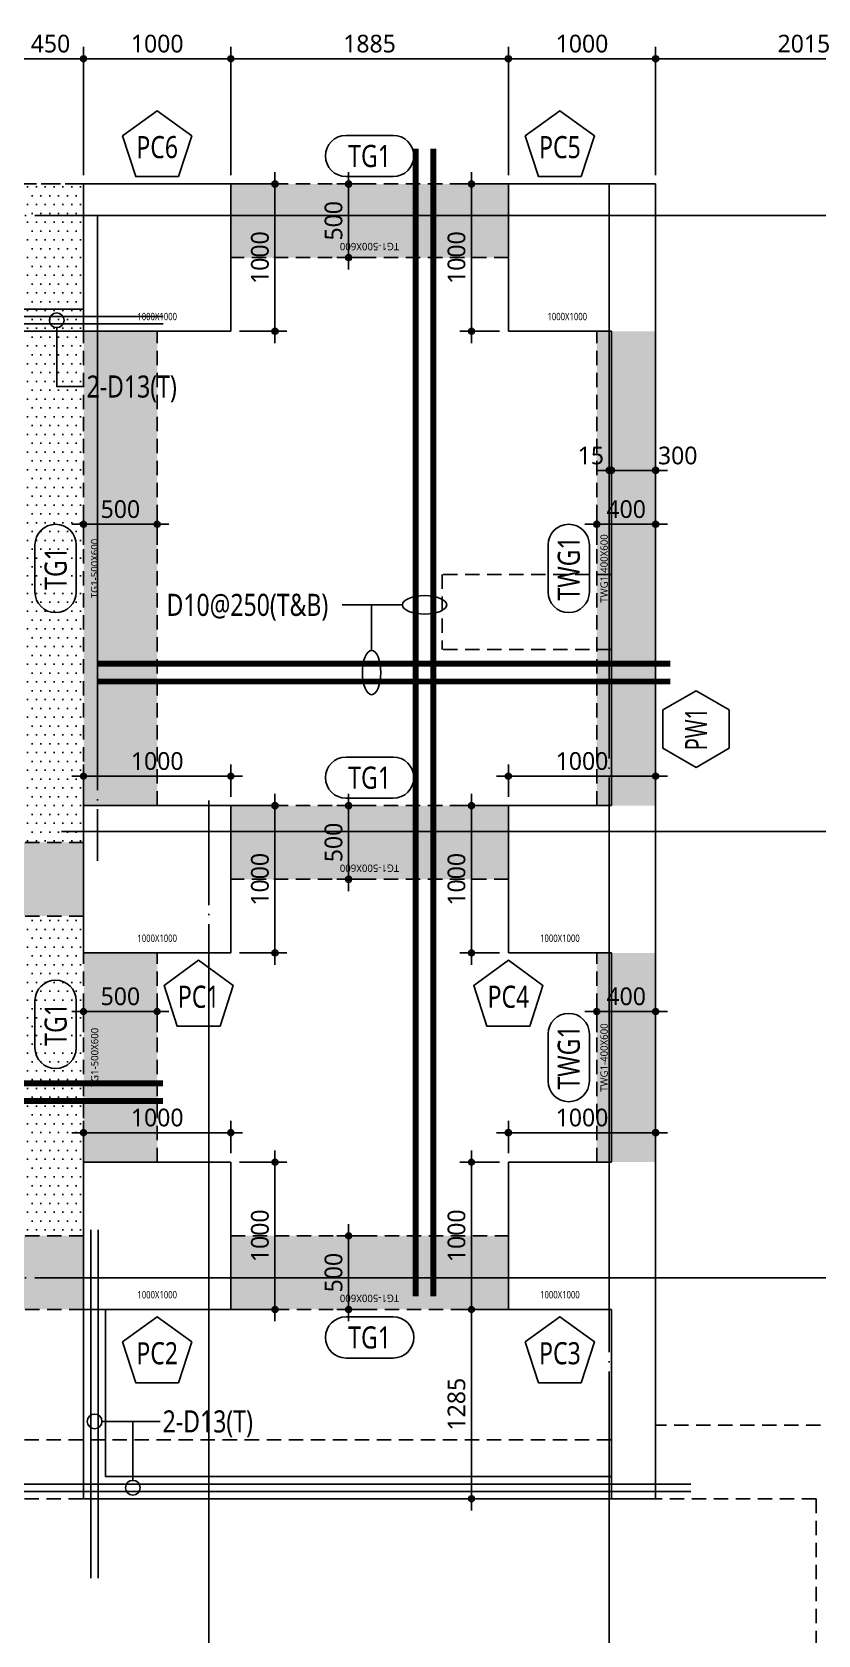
# Model space of a CAD drawing. Header units: millimetres. Extents: x 350420 to 672135, y -312840 to -44390.
# Drawn here: x 534370 to 539707, y -68560 to -57679 of the extents above; entities that cross this region are included whole.
import ezdxf
from ezdxf.enums import TextEntityAlignment as Align
from ezdxf.xclip import XClip

# ---------------------------------------------------------------- set-up
doc = ezdxf.new("R2010")
doc.units = ezdxf.units.MM
doc.header["$LTSCALE"] = 65
doc.header["$XCLIPFRAME"] = 0
for name, pattern in [('CEN', [62, 60, -1, 0, -1]), ('HID', [2.5, 2, -0.5]), ('HID2', [7.5, 6, -1.5]), ('XS-지하주차장$0$CEN', [62, 60, -1, 0, -1]), ('XS-지하주차장$0$HID', [2.3, 1.5, -0.8])]:
    doc.linetypes.add(name, pattern=pattern)
doc.layers.get('Defpoints').update_dxf_attribs({"color": 145})
for name, color, linetype in [('252', 252, 'Continuous'), ('BAR-B', 2, 'HID2'), ('BAR-T', 2, 'Continuous'), ('CEN', 1, 'CEN'), ('DIM', 7, 'Continuous'), ('DOT', 7, 'Continuous'), ('HID', 8, 'HID'), ('LEADER', 7, 'Continuous'), ('M', 7, 'Continuous'), ('NAME-B', 6, 'Continuous'), ('NAME-C', 1, 'Continuous'), ('NAME-W', 4, 'Continuous'), ('T', 6, 'Continuous'), ('T1', 1, 'Continuous'), ('W2-B', 8, 'Continuous'), ('XS-지하주차장$0$AWG', 5, 'XS-지하주차장$0$HID'), ('XS-지하주차장$0$CEN', 1, 'XS-지하주차장$0$CEN'), ('XS-지하주차장$0$G', 4, 'XS-지하주차장$0$HID'), ('XS-지하주차장$0$TG', 30, 'XS-지하주차장$0$HID'), ('XS-지하주차장$0$W1', 2, 'Continuous'), ('XS-지하주차장$0$W1-H', 11, 'XS-지하주차장$0$HID'), ('보강근', 2, 'Continuous')]:
    doc.layers.add(name, color=color, linetype=linetype)
doc.layers.add('XS-지하주차장$0$DEFPOINT', color=144, linetype='Continuous', plot=False)
doc.layers.add('XS-지하주차장$0$PD', color=145, linetype='XS-지하주차장$0$HID', plot=False)
doc.styles.add('XS-지하주차장$0$맑은고딕', font='malgun.ttf')
doc.styles.add('맑은고딕', font='malgun.ttf')
doc.dimstyles.new('DIM_40', dxfattribs={"dimscale": 40, "dimtxt": 3, "dimasz": 1, "dimexe": 2, "dimexo": 1.5, "dimgap": 1, "dimtad": 1, "dimdec": 0, "dimzin": 0, "dimdsep": 46, "dimtxsty": '맑은고딕', "dimblk1": 'DIMDOT', "dimblk2": 'DIMDOT', "dimsah": 1, "dimcen": 0.09, "dimdle": 2, "dimclrd": 7, "dimclre": 7, "dimclrt": 6, "dimadec": 0, "dimazin": 0, "dimtfac": 1, "dimtdec": 0, "dimtix": 1, "dimtmove": 2, "dimatfit": 3, "dimldrblk": 'DIMDOT', "dimfxl": 0, "dimtolj": 1, "dimtzin": 0, "dimarcsym": 0})
pattern_1 = [(0, (255970, -115670), (30, 60), [0, -60])]

# ---------------------------------------------------------------- blocks, each defined once
blk = doc.blocks.new('XS-지하주차장$0$B1-6')
at = {"layer": 'XS-지하주차장$0$CEN'}
for p, q in [((24520, 8925), (24520, 0)), ((24520, 8710), (18480, 8710)), ((21045, 8710), (21045, 4330)), ((21800, 0), (21800, 4740)), ((24520, 4530), (20800, 4530)), ((24520, 1500), (18480, 1500))]:
    blk.add_line(p, q, dxfattribs=at)
at = {"layer": 'XS-지하주차장$0$PD'}
for p, q in [((24535, 6275), (23385, 6275)), ((23385, 6275), (23385, 5765)), ((24535, 5765), (23385, 5765))]:
    blk.add_line(p, q, dxfattribs=at)
at = {"layer": 'XS-지하주차장$0$W1'}
for p, q in [((21950, 8925), (20950, 8925)), ((20950, 8925), (20950, 7925)), ((21950, 8925), (21950, 7925)), ((24835, 8925), (23835, 8925)), ((23835, 8925), (23835, 7925)), ((24835, 8925), (24835, 0)), ((21950, 7925), (20950, 7925)), ((24535, 7925), (23835, 7925)), ((24535, 7925), (24535, 4705)), ((20950, 4705), (21950, 4705)), ((20950, 4705), (20950, 3705)), ((21950, 4705), (21950, 3705)), ((23835, 4705), (24535, 4705)), ((23835, 4705), (23835, 3705)), ((21950, 3705), (20950, 3705)), ((24535, 3705), (23835, 3705)), ((24535, 3705), (24535, 2285)), ((21950, 2285), (20950, 2285)), ((20950, 2285), (20950, 1285)), ((21950, 2285), (21950, 1285)), ((23835, 2285), (23835, 1285)), ((24535, 2285), (23835, 2285)), ((21950, 1285), (20950, 1285)), ((24535, 1285), (23835, 1285)), ((24535, 0), (24535, 1285)), ((24835, 0), (24535, 0))]:
    blk.add_line(p, q, dxfattribs=at)
at = {"layer": 'XS-지하주차장$0$DEFPOINT', "color": 2, "style": 'XS-지하주차장$0$맑은고딕', "width": 0.8}
for p in [(21450, 8025), (24235, 8025), (21450, 3805), (24185, 3805), (21450, 1385), (24185, 1385)]:
    blk.add_text('1000X1000', height=50, dxfattribs=at).set_placement(p, align=Align.MIDDLE_CENTER)
blk = doc.blocks.new('XS-지하주차장$0$B2-W')
at = {"layer": 'XS-지하주차장$0$W1-H'}
for p, q in [((106385, 77810), (106385, 78810)), ((107385, 78810), (106385, 78810)), ((107385, 77810), (107385, 78810)), ((108805, 77810), (108805, 78810)), ((109805, 78810), (108805, 78810)), ((109805, 78810), (109805, 77810)), ((113025, 77810), (113025, 78810)), ((114025, 78810), (113025, 78810)), ((114025, 77810), (114025, 78810)), ((107385, 77810), (106385, 77810)), ((109805, 77810), (108805, 77810)), ((114025, 77810), (113025, 77810)), ((106385, 75225), (106385, 75925)), ((107385, 75925), (106385, 75925)), ((107385, 75225), (107385, 75925)), ((108805, 75225), (108805, 75925)), ((109805, 75925), (108805, 75925)), ((109805, 75925), (109805, 75225)), ((113025, 75225), (113025, 75925)), ((114025, 75925), (113025, 75925)), ((114025, 74925), (114025, 75925)), ((105100, 74925), (105100, 75225)), ((105100, 75225), (106385, 75225)), ((108805, 75225), (107385, 75225)), ((113025, 75225), (109805, 75225)), ((114025, 74925), (105100, 74925))]:
    blk.add_line(p, q, dxfattribs=at)
blk = doc.blocks.new('XS-지하주차장')
at = {"layer": 'XS-지하주차장$0$AWG'}
for p, q in [((644610, 143025), (644610, 144115)), ((645110, 137820), (645110, 144115))]:
    blk.add_line(p, q, dxfattribs=at)
at = {"layer": 'XS-지하주차장$0$G'}
for p, q in [((644610, 150195), (644610, 144415)), ((645010, 150195), (645010, 144415)), ((644610, 143025), (640110, 143025))]:
    blk.add_line(p, q, dxfattribs=at)
at = {"layer": 'XS-지하주차장$0$TG'}
for p, q in [((645895, 148000), (645895, 149970)), ((646395, 148000), (646395, 149970)), ((648565, 148000), (648565, 149970)), ((649065, 148000), (649065, 149970)), ((646895, 148000), (648315, 148000)), ((649315, 148000), (652535, 148000)), ((646895, 147500), (648315, 147500)), ((649315, 147500), (652535, 147500)), ((645895, 147000), (645895, 145115)), ((646395, 147000), (646395, 145115)), ((648815, 145115), (648815, 147000)), ((649315, 145115), (649315, 147000)), ((653035, 145115), (653035, 147000)), ((653535, 145115), (653535, 147000)), ((646895, 144515), (648315, 144515)), ((649315, 144515), (652535, 144515))]:
    blk.add_line(p, q, dxfattribs=at)
at = {"layer": 'XS-지하주차장$0$W1', "rotation": 270}
blk.add_blockref('XS-지하주차장$0$B1-6', (644610, 168950), dxfattribs=at)
at = {"layer": 'XS-지하주차장$0$W1-H'}
blk.add_blockref('XS-지하주차장$0$B2-W', (539510, 69190), dxfattribs=at)
at = {"layer": 'XS-지하주차장$0$DEFPOINT', "color": 2, "style": 'XS-지하주차장$0$맑은고딕'}
for s, p in [('TG1-500X600', (647605, 147925)), ('TG1-500X600', (650925, 147925)), ('TWG1-400X600', (647605, 144465)), ('TWG1-400X600', (650925, 144465))]:
    blk.add_text(s, height=50, dxfattribs=at).set_placement(p, align=Align.MIDDLE_CENTER)
for p in [(645970, 146058), (648890, 146058), (653110, 146058)]:
    blk.add_text('TG1-500X600', height=50, rotation=90, dxfattribs=at).set_placement(p, align=Align.MIDDLE_CENTER)
blk = doc.blocks.new('DIMDOT')
at = {"layer": 'DIM', "linetype": 'Continuous'}
blk.add_line((-2, 0), (2, 0), dxfattribs=at)
for radius in [0.5, 0.25]:
    blk.add_circle((0, 0), radius, dxfattribs=at)
blk = doc.blocks.new('*D548')
at = {"layer": 'Defpoints', "color": 0, "linetype": 'Continuous', "transparency": 16777216}
for p in [(538605, -57860), (537605, -58710), (538605, -58710)]:
    blk.add_point(p, dxfattribs=at)
at = {"layer": 'DIM', "color": 7, "linetype": 'Continuous', "lineweight": -2, "transparency": 16777216}
for p, q in [((537605, -58650), (537605, -57780)), ((537645, -57860), (538565, -57860)), ((538605, -58650), (538605, -57780))]:
    blk.add_line(p, q, dxfattribs=at)
at = {"layer": 'DIM', "color": 7, "linetype": 'Continuous', "lineweight": -2, "transparency": 16777216, "xscale": 40, "yscale": 40, "zscale": 40, "rotation": 180}
blk.add_blockref('DIMDOT', (537605, -57860), dxfattribs=at)
at = {"layer": 'DIM', "color": 7, "linetype": 'Continuous', "lineweight": -2, "transparency": 16777216, "xscale": 40, "yscale": 40, "zscale": 40}
blk.add_blockref('DIMDOT', (538605, -57860), dxfattribs=at)
at = {"layer": 'DIM', "color": 6, "linetype": 'Continuous', "transparency": 16777216, "insert": (538105, -57758), "char_height": 120, "attachment_point": 5, "style": '맑은고딕'}
blk.add_mtext('\\A1;1000', dxfattribs=at)
blk = doc.blocks.new('*D549')
at = {"layer": 'Defpoints', "color": 0, "linetype": 'Continuous', "transparency": 16777216}
for p in [(537605, -57860), (535720, -58710), (537605, -58710)]:
    blk.add_point(p, dxfattribs=at)
at = {"layer": 'DIM', "color": 7, "linetype": 'Continuous', "lineweight": -2, "transparency": 16777216}
for p, q in [((535720, -58650), (535720, -57780)), ((535760, -57860), (537565, -57860)), ((537605, -58650), (537605, -57780))]:
    blk.add_line(p, q, dxfattribs=at)
at = {"layer": 'DIM', "color": 7, "linetype": 'Continuous', "lineweight": -2, "transparency": 16777216, "xscale": 40, "yscale": 40, "zscale": 40, "rotation": 180}
blk.add_blockref('DIMDOT', (535720, -57860), dxfattribs=at)
at = {"layer": 'DIM', "color": 7, "linetype": 'Continuous', "lineweight": -2, "transparency": 16777216, "xscale": 40, "yscale": 40, "zscale": 40}
blk.add_blockref('DIMDOT', (537605, -57860), dxfattribs=at)
at = {"layer": 'DIM', "color": 6, "linetype": 'Continuous', "transparency": 16777216, "insert": (536662, -57758), "char_height": 120, "attachment_point": 5, "style": '맑은고딕'}
blk.add_mtext('\\A1;1885', dxfattribs=at)
blk = doc.blocks.new('*D550')
at = {"layer": 'Defpoints', "color": 0, "linetype": 'Continuous', "transparency": 16777216}
for p in [(534720, -57860), (534720, -58710), (535720, -58710)]:
    blk.add_point(p, dxfattribs=at)
at = {"layer": 'DIM', "color": 7, "linetype": 'Continuous', "lineweight": -2, "transparency": 16777216}
for p, q in [((534720, -58650), (534720, -57780)), ((535680, -57860), (534760, -57860)), ((535720, -58650), (535720, -57780))]:
    blk.add_line(p, q, dxfattribs=at)
at = {"layer": 'DIM', "color": 7, "linetype": 'Continuous', "lineweight": -2, "transparency": 16777216, "xscale": 40, "yscale": 40, "zscale": 40, "rotation": 180}
blk.add_blockref('DIMDOT', (534720, -57860), dxfattribs=at)
at = {"layer": 'DIM', "color": 7, "linetype": 'Continuous', "lineweight": -2, "transparency": 16777216, "xscale": 40, "yscale": 40, "zscale": 40}
blk.add_blockref('DIMDOT', (535720, -57860), dxfattribs=at)
at = {"layer": 'DIM', "color": 6, "linetype": 'Continuous', "transparency": 16777216, "insert": (535220, -57758), "char_height": 120, "attachment_point": 5, "style": '맑은고딕'}
blk.add_mtext('\\A1;1000', dxfattribs=at)
blk = doc.blocks.new('*D551')
at = {"layer": 'Defpoints', "color": 0, "linetype": 'Continuous', "transparency": 16777216}
for p in [(534720, -57860), (534270, -58710), (534720, -58710)]:
    blk.add_point(p, dxfattribs=at)
at = {"layer": 'DIM', "color": 7, "linetype": 'Continuous', "lineweight": -2, "transparency": 16777216}
for p, q in [((534270, -58650), (534270, -57780)), ((534310, -57860), (534680, -57860)), ((534720, -58650), (534720, -57780))]:
    blk.add_line(p, q, dxfattribs=at)
at = {"layer": 'DIM', "color": 7, "linetype": 'Continuous', "lineweight": -2, "transparency": 16777216, "xscale": 40, "yscale": 40, "zscale": 40, "rotation": 180}
blk.add_blockref('DIMDOT', (534270, -57860), dxfattribs=at)
at = {"layer": 'DIM', "color": 7, "linetype": 'Continuous', "lineweight": -2, "transparency": 16777216, "xscale": 40, "yscale": 40, "zscale": 40}
blk.add_blockref('DIMDOT', (534720, -57860), dxfattribs=at)
at = {"layer": 'DIM', "color": 6, "linetype": 'Continuous', "transparency": 16777216, "insert": (534495, -57758), "char_height": 120, "attachment_point": 5, "style": '맑은고딕'}
blk.add_mtext('\\A1;450', dxfattribs=at)
blk = doc.blocks.new('*D554')
at = {"layer": 'Defpoints', "color": 0, "linetype": 'Continuous', "transparency": 16777216}
for p in [(538605, -57860), (538605, -58710), (540620, -58710)]:
    blk.add_point(p, dxfattribs=at)
at = {"layer": 'DIM', "color": 7, "linetype": 'Continuous', "lineweight": -2, "transparency": 16777216}
for p, q in [((538605, -58650), (538605, -57780)), ((540580, -57860), (538645, -57860)), ((540620, -58650), (540620, -57780))]:
    blk.add_line(p, q, dxfattribs=at)
at = {"layer": 'DIM', "color": 7, "linetype": 'Continuous', "lineweight": -2, "transparency": 16777216, "xscale": 40, "yscale": 40, "zscale": 40, "rotation": 180}
blk.add_blockref('DIMDOT', (538605, -57860), dxfattribs=at)
at = {"layer": 'DIM', "color": 7, "linetype": 'Continuous', "lineweight": -2, "transparency": 16777216, "xscale": 40, "yscale": 40, "zscale": 40}
blk.add_blockref('DIMDOT', (540620, -57860), dxfattribs=at)
at = {"layer": 'DIM', "color": 6, "linetype": 'Continuous', "transparency": 16777216, "insert": (539612, -57758), "char_height": 120, "attachment_point": 5, "style": '맑은고딕'}
blk.add_mtext('\\A1;2015', dxfattribs=at)
blk = doc.blocks.new('*D565')
at = {"layer": 'Defpoints', "color": 0, "linetype": 'Continuous', "transparency": 16777216}
for p in [(538605, -60654), (538305, -60804), (538605, -60804)]:
    blk.add_point(p, dxfattribs=at)
at = {"layer": 'DIM', "color": 7, "linetype": 'Continuous', "lineweight": -2, "transparency": 16777216}
for p, q in [((538305, -60744), (538305, -60574)), ((538605, -60744), (538605, -60574)), ((538345, -60654), (538565, -60654))]:
    blk.add_line(p, q, dxfattribs=at)
at = {"layer": 'DIM', "color": 7, "linetype": 'Continuous', "lineweight": -2, "transparency": 16777216, "xscale": 40, "yscale": 40, "zscale": 40, "rotation": 180}
blk.add_blockref('DIMDOT', (538305, -60654), dxfattribs=at)
at = {"layer": 'DIM', "color": 7, "linetype": 'Continuous', "lineweight": -2, "transparency": 16777216, "xscale": 40, "yscale": 40, "zscale": 40}
blk.add_blockref('DIMDOT', (538605, -60654), dxfattribs=at)
at = {"layer": 'DIM', "color": 6, "linetype": 'Continuous', "transparency": 16777216, "insert": (538755, -60554), "char_height": 120, "attachment_point": 5, "style": '맑은고딕'}
blk.add_mtext('\\A1;300', dxfattribs=at)
blk = doc.blocks.new('*D566')
at = {"layer": 'Defpoints', "color": 0, "linetype": 'Continuous', "transparency": 16777216}
for p in [(538290, -60654), (538290, -60804), (538305, -60804)]:
    blk.add_point(p, dxfattribs=at)
at = {"layer": 'DIM', "color": 7, "linetype": 'Continuous', "lineweight": -2, "transparency": 16777216}
for p, q in [((538290, -60744), (538290, -60574)), ((538305, -60744), (538305, -60574)), ((538250, -60654), (538210, -60654)), ((538305, -60654), (538290, -60654)), ((538345, -60654), (538385, -60654))]:
    blk.add_line(p, q, dxfattribs=at)
at = {"layer": 'DIM', "color": 7, "linetype": 'Continuous', "lineweight": -2, "transparency": 16777216, "xscale": 40, "yscale": 40, "zscale": 40}
blk.add_blockref('DIMDOT', (538290, -60654), dxfattribs=at)
at = {"layer": 'DIM', "color": 7, "linetype": 'Continuous', "lineweight": -2, "transparency": 16777216, "xscale": 40, "yscale": 40, "zscale": 40, "rotation": 180}
blk.add_blockref('DIMDOT', (538305, -60654), dxfattribs=at)
at = {"layer": 'DIM', "color": 6, "linetype": 'Continuous', "transparency": 16777216, "insert": (538165, -60554), "char_height": 120, "attachment_point": 5, "style": '맑은고딕'}
blk.add_mtext('\\A1;15', dxfattribs=at)
blk = doc.blocks.new('*D862')
at = {"layer": 'Defpoints', "color": 0, "linetype": 'Continuous', "transparency": 16777216}
for p in [(537355, -65350), (537605, -65350), (537605, -66350)]:
    blk.add_point(p, dxfattribs=at)
at = {"layer": 'DIM', "color": 7, "linetype": 'Continuous', "lineweight": -2, "transparency": 16777216}
for p, q in [((537545, -65350), (537275, -65350)), ((537355, -66310), (537355, -65390)), ((537545, -66350), (537275, -66350))]:
    blk.add_line(p, q, dxfattribs=at)
at = {"layer": 'DIM', "color": 7, "linetype": 'Continuous', "lineweight": -2, "transparency": 16777216, "xscale": 40, "yscale": 40, "zscale": 40}
for p, rotation in [((537355, -65350), 90), ((537355, -66350), 270)]:
    blk.add_blockref('DIMDOT', p, dxfattribs=dict(at, rotation=rotation))
at = {"layer": 'DIM', "color": 6, "linetype": 'Continuous', "transparency": 16777216, "insert": (537253, -65850), "char_height": 120, "attachment_point": 5, "rotation": 90, "style": '맑은고딕'}
blk.add_mtext('\\A1;1000', dxfattribs=at)
blk = doc.blocks.new('*D863')
at = {"layer": 'Defpoints', "color": 0, "linetype": 'Continuous', "transparency": 16777216}
for p in [(538605, -65150), (537605, -65350), (538605, -65350)]:
    blk.add_point(p, dxfattribs=at)
at = {"layer": 'DIM', "color": 7, "linetype": 'Continuous', "lineweight": -2, "transparency": 16777216}
for p, q in [((537605, -65290), (537605, -65070)), ((537645, -65150), (538565, -65150)), ((538605, -65290), (538605, -65070))]:
    blk.add_line(p, q, dxfattribs=at)
at = {"layer": 'DIM', "color": 7, "linetype": 'Continuous', "lineweight": -2, "transparency": 16777216, "xscale": 40, "yscale": 40, "zscale": 40, "rotation": 180}
blk.add_blockref('DIMDOT', (537605, -65150), dxfattribs=at)
at = {"layer": 'DIM', "color": 7, "linetype": 'Continuous', "lineweight": -2, "transparency": 16777216, "xscale": 40, "yscale": 40, "zscale": 40}
blk.add_blockref('DIMDOT', (538605, -65150), dxfattribs=at)
at = {"layer": 'DIM', "color": 6, "linetype": 'Continuous', "transparency": 16777216, "insert": (538105, -65048), "char_height": 120, "attachment_point": 5, "style": '맑은고딕'}
blk.add_mtext('\\A1;1000', dxfattribs=at)
blk = doc.blocks.new('*D880')
at = {"layer": 'Defpoints', "color": 0, "linetype": 'Continuous', "transparency": 16777216}
for p in [(535720, -65350), (536020, -65350), (535720, -66350)]:
    blk.add_point(p, dxfattribs=at)
at = {"layer": 'DIM', "color": 7, "linetype": 'Continuous', "lineweight": -2, "transparency": 16777216}
for p, q in [((535780, -65350), (536100, -65350)), ((536020, -66310), (536020, -65390)), ((535780, -66350), (536100, -66350))]:
    blk.add_line(p, q, dxfattribs=at)
at = {"layer": 'DIM', "color": 7, "linetype": 'Continuous', "lineweight": -2, "transparency": 16777216, "xscale": 40, "yscale": 40, "zscale": 40}
for p, rotation in [((536020, -65350), 90), ((536020, -66350), 270)]:
    blk.add_blockref('DIMDOT', p, dxfattribs=dict(at, rotation=rotation))
at = {"layer": 'DIM', "color": 6, "linetype": 'Continuous', "transparency": 16777216, "insert": (535918, -65850), "char_height": 120, "attachment_point": 5, "rotation": 90, "style": '맑은고딕'}
blk.add_mtext('\\A1;1000', dxfattribs=at)
blk = doc.blocks.new('*D881')
at = {"layer": 'Defpoints', "color": 0, "linetype": 'Continuous', "transparency": 16777216}
for p in [(535720, -65150), (534720, -65350), (535720, -65350)]:
    blk.add_point(p, dxfattribs=at)
at = {"layer": 'DIM', "color": 7, "linetype": 'Continuous', "lineweight": -2, "transparency": 16777216}
for p, q in [((534720, -65290), (534720, -65070)), ((534760, -65150), (535680, -65150)), ((535720, -65290), (535720, -65070))]:
    blk.add_line(p, q, dxfattribs=at)
at = {"layer": 'DIM', "color": 7, "linetype": 'Continuous', "lineweight": -2, "transparency": 16777216, "xscale": 40, "yscale": 40, "zscale": 40, "rotation": 180}
blk.add_blockref('DIMDOT', (534720, -65150), dxfattribs=at)
at = {"layer": 'DIM', "color": 7, "linetype": 'Continuous', "lineweight": -2, "transparency": 16777216, "xscale": 40, "yscale": 40, "zscale": 40}
blk.add_blockref('DIMDOT', (535720, -65150), dxfattribs=at)
at = {"layer": 'DIM', "color": 6, "linetype": 'Continuous', "transparency": 16777216, "insert": (535220, -65048), "char_height": 120, "attachment_point": 5, "style": '맑은고딕'}
blk.add_mtext('\\A1;1000', dxfattribs=at)
blk = doc.blocks.new('*D890')
at = {"layer": 'Defpoints', "color": 0, "linetype": 'Continuous', "transparency": 16777216}
for p in [(537355, -62930), (537605, -62930), (537605, -63930)]:
    blk.add_point(p, dxfattribs=at)
at = {"layer": 'DIM', "color": 7, "linetype": 'Continuous', "lineweight": -2, "transparency": 16777216}
for p, q in [((537545, -62930), (537275, -62930)), ((537355, -63890), (537355, -62970)), ((537545, -63930), (537275, -63930))]:
    blk.add_line(p, q, dxfattribs=at)
at = {"layer": 'DIM', "color": 7, "linetype": 'Continuous', "lineweight": -2, "transparency": 16777216, "xscale": 40, "yscale": 40, "zscale": 40}
for p, rotation in [((537355, -62930), 90), ((537355, -63930), 270)]:
    blk.add_blockref('DIMDOT', p, dxfattribs=dict(at, rotation=rotation))
at = {"layer": 'DIM', "color": 6, "linetype": 'Continuous', "transparency": 16777216, "insert": (537253, -63430), "char_height": 120, "attachment_point": 5, "rotation": 90, "style": '맑은고딕'}
blk.add_mtext('\\A1;1000', dxfattribs=at)
blk = doc.blocks.new('*D891')
at = {"layer": 'Defpoints', "color": 0, "linetype": 'Continuous', "transparency": 16777216}
for p in [(538605, -62730), (537605, -62930), (538605, -62930)]:
    blk.add_point(p, dxfattribs=at)
at = {"layer": 'DIM', "color": 7, "linetype": 'Continuous', "lineweight": -2, "transparency": 16777216}
for p, q in [((537605, -62870), (537605, -62650)), ((538605, -62870), (538605, -62650)), ((537645, -62730), (538565, -62730))]:
    blk.add_line(p, q, dxfattribs=at)
at = {"layer": 'DIM', "color": 7, "linetype": 'Continuous', "lineweight": -2, "transparency": 16777216, "xscale": 40, "yscale": 40, "zscale": 40, "rotation": 180}
blk.add_blockref('DIMDOT', (537605, -62730), dxfattribs=at)
at = {"layer": 'DIM', "color": 7, "linetype": 'Continuous', "lineweight": -2, "transparency": 16777216, "xscale": 40, "yscale": 40, "zscale": 40}
blk.add_blockref('DIMDOT', (538605, -62730), dxfattribs=at)
at = {"layer": 'DIM', "color": 6, "linetype": 'Continuous', "transparency": 16777216, "insert": (538105, -62628), "char_height": 120, "attachment_point": 5, "style": '맑은고딕'}
blk.add_mtext('\\A1;1000', dxfattribs=at)
blk = doc.blocks.new('*D898')
at = {"layer": 'Defpoints', "color": 0, "linetype": 'Continuous', "transparency": 16777216}
for p in [(535720, -62930), (536020, -62930), (535720, -63930)]:
    blk.add_point(p, dxfattribs=at)
at = {"layer": 'DIM', "color": 7, "linetype": 'Continuous', "lineweight": -2, "transparency": 16777216}
for p, q in [((535780, -62930), (536100, -62930)), ((536020, -63890), (536020, -62970)), ((535780, -63930), (536100, -63930))]:
    blk.add_line(p, q, dxfattribs=at)
at = {"layer": 'DIM', "color": 7, "linetype": 'Continuous', "lineweight": -2, "transparency": 16777216, "xscale": 40, "yscale": 40, "zscale": 40}
for p, rotation in [((536020, -62930), 90), ((536020, -63930), 270)]:
    blk.add_blockref('DIMDOT', p, dxfattribs=dict(at, rotation=rotation))
at = {"layer": 'DIM', "color": 6, "linetype": 'Continuous', "transparency": 16777216, "insert": (535918, -63430), "char_height": 120, "attachment_point": 5, "rotation": 90, "style": '맑은고딕'}
blk.add_mtext('\\A1;1000', dxfattribs=at)
blk = doc.blocks.new('*D899')
at = {"layer": 'Defpoints', "color": 0, "linetype": 'Continuous', "transparency": 16777216}
for p in [(535720, -62730), (534720, -62930), (535720, -62930)]:
    blk.add_point(p, dxfattribs=at)
at = {"layer": 'DIM', "color": 7, "linetype": 'Continuous', "lineweight": -2, "transparency": 16777216}
for p, q in [((534720, -62870), (534720, -62650)), ((535720, -62870), (535720, -62650)), ((534760, -62730), (535680, -62730))]:
    blk.add_line(p, q, dxfattribs=at)
at = {"layer": 'DIM', "color": 7, "linetype": 'Continuous', "lineweight": -2, "transparency": 16777216, "xscale": 40, "yscale": 40, "zscale": 40, "rotation": 180}
blk.add_blockref('DIMDOT', (534720, -62730), dxfattribs=at)
at = {"layer": 'DIM', "color": 7, "linetype": 'Continuous', "lineweight": -2, "transparency": 16777216, "xscale": 40, "yscale": 40, "zscale": 40}
blk.add_blockref('DIMDOT', (535720, -62730), dxfattribs=at)
at = {"layer": 'DIM', "color": 6, "linetype": 'Continuous', "transparency": 16777216, "insert": (535220, -62628), "char_height": 120, "attachment_point": 5, "style": '맑은고딕'}
blk.add_mtext('\\A1;1000', dxfattribs=at)
blk = doc.blocks.new('*D900')
at = {"layer": 'Defpoints', "color": 0, "linetype": 'Continuous', "transparency": 16777216}
for p in [(537355, -58710), (537605, -58710), (537605, -59710)]:
    blk.add_point(p, dxfattribs=at)
at = {"layer": 'DIM', "color": 7, "linetype": 'Continuous', "lineweight": -2, "transparency": 16777216}
for p, q in [((537545, -58710), (537275, -58710)), ((537355, -59670), (537355, -58750)), ((537545, -59710), (537275, -59710))]:
    blk.add_line(p, q, dxfattribs=at)
at = {"layer": 'DIM', "color": 7, "linetype": 'Continuous', "lineweight": -2, "transparency": 16777216, "xscale": 40, "yscale": 40, "zscale": 40}
for p, rotation in [((537355, -58710), 90), ((537355, -59710), 270)]:
    blk.add_blockref('DIMDOT', p, dxfattribs=dict(at, rotation=rotation))
at = {"layer": 'DIM', "color": 6, "linetype": 'Continuous', "transparency": 16777216, "insert": (537253, -59210), "char_height": 120, "attachment_point": 5, "rotation": 90, "style": '맑은고딕'}
blk.add_mtext('\\A1;1000', dxfattribs=at)
blk = doc.blocks.new('*D901')
at = {"layer": 'Defpoints', "color": 0, "linetype": 'Continuous', "transparency": 16777216}
for p in [(535720, -58710), (536020, -58710), (535720, -59710)]:
    blk.add_point(p, dxfattribs=at)
at = {"layer": 'DIM', "color": 7, "linetype": 'Continuous', "lineweight": -2, "transparency": 16777216}
for p, q in [((535780, -58710), (536100, -58710)), ((536020, -59670), (536020, -58750)), ((535780, -59710), (536100, -59710))]:
    blk.add_line(p, q, dxfattribs=at)
at = {"layer": 'DIM', "color": 7, "linetype": 'Continuous', "lineweight": -2, "transparency": 16777216, "xscale": 40, "yscale": 40, "zscale": 40}
for p, rotation in [((536020, -58710), 90), ((536020, -59710), 270)]:
    blk.add_blockref('DIMDOT', p, dxfattribs=dict(at, rotation=rotation))
at = {"layer": 'DIM', "color": 6, "linetype": 'Continuous', "transparency": 16777216, "insert": (535918, -59210), "char_height": 120, "attachment_point": 5, "rotation": 90, "style": '맑은고딕'}
blk.add_mtext('\\A1;1000', dxfattribs=at)
blk = doc.blocks.new('*D906')
at = {"layer": 'Defpoints', "color": 0, "linetype": 'Continuous', "transparency": 16777216}
for p in [(537605, -66350), (537355, -67635), (537605, -67635)]:
    blk.add_point(p, dxfattribs=at)
at = {"layer": 'DIM', "color": 7, "linetype": 'Continuous', "lineweight": -2, "transparency": 16777216}
for p, q in [((537545, -66350), (537275, -66350)), ((537355, -66390), (537355, -67595)), ((537545, -67635), (537275, -67635))]:
    blk.add_line(p, q, dxfattribs=at)
at = {"layer": 'DIM', "color": 7, "linetype": 'Continuous', "lineweight": -2, "transparency": 16777216, "xscale": 40, "yscale": 40, "zscale": 40}
for p, rotation in [((537355, -66350), 90), ((537355, -67635), 270)]:
    blk.add_blockref('DIMDOT', p, dxfattribs=dict(at, rotation=rotation))
at = {"layer": 'DIM', "color": 6, "linetype": 'Continuous', "transparency": 16777216, "insert": (537253, -66993), "char_height": 120, "attachment_point": 5, "rotation": 90, "style": '맑은고딕'}
blk.add_mtext('\\A1;1285', dxfattribs=at)
blk = doc.blocks.new('*D914')
at = {"layer": 'Defpoints', "color": 0, "linetype": 'Continuous', "transparency": 16777216}
for p in [(536520, -62930), (536720, -62930), (536720, -63430)]:
    blk.add_point(p, dxfattribs=at)
at = {"layer": 'DIM', "color": 7, "linetype": 'Continuous', "lineweight": -2, "transparency": 16777216}
for p, q in [((536660, -62930), (536440, -62930)), ((536520, -63390), (536520, -62970)), ((536660, -63430), (536440, -63430))]:
    blk.add_line(p, q, dxfattribs=at)
at = {"layer": 'DIM', "color": 7, "linetype": 'Continuous', "lineweight": -2, "transparency": 16777216, "xscale": 40, "yscale": 40, "zscale": 40}
for p, rotation in [((536520, -62930), 90), ((536520, -63430), 270)]:
    blk.add_blockref('DIMDOT', p, dxfattribs=dict(at, rotation=rotation))
at = {"layer": 'DIM', "color": 6, "linetype": 'Continuous', "transparency": 16777216, "insert": (536418, -63180), "char_height": 120, "attachment_point": 5, "rotation": 90, "style": '맑은고딕'}
blk.add_mtext('\\A1;500', dxfattribs=at)
blk = doc.blocks.new('*D915')
at = {"layer": 'Defpoints', "color": 0, "linetype": 'Continuous', "transparency": 16777216}
for p in [(536520, -65850), (536720, -65850), (536720, -66350)]:
    blk.add_point(p, dxfattribs=at)
at = {"layer": 'DIM', "color": 7, "linetype": 'Continuous', "lineweight": -2, "transparency": 16777216}
for p, q in [((536660, -65850), (536440, -65850)), ((536520, -66310), (536520, -65890)), ((536660, -66350), (536440, -66350))]:
    blk.add_line(p, q, dxfattribs=at)
at = {"layer": 'DIM', "color": 7, "linetype": 'Continuous', "lineweight": -2, "transparency": 16777216, "xscale": 40, "yscale": 40, "zscale": 40}
for p, rotation in [((536520, -65850), 90), ((536520, -66350), 270)]:
    blk.add_blockref('DIMDOT', p, dxfattribs=dict(at, rotation=rotation))
at = {"layer": 'DIM', "color": 6, "linetype": 'Continuous', "transparency": 16777216, "insert": (536418, -66100), "char_height": 120, "attachment_point": 5, "rotation": 90, "style": '맑은고딕'}
blk.add_mtext('\\A1;500', dxfattribs=at)
blk = doc.blocks.new('*D937')
at = {"layer": 'Defpoints', "color": 0, "linetype": 'Continuous', "transparency": 16777216}
for p in [(535220, -64327), (534720, -64527), (535220, -64527)]:
    blk.add_point(p, dxfattribs=at)
at = {"layer": 'DIM', "color": 7, "linetype": 'Continuous', "lineweight": -2, "transparency": 16777216}
for p, q in [((534720, -64467), (534720, -64247)), ((535220, -64467), (535220, -64247)), ((534760, -64327), (535180, -64327))]:
    blk.add_line(p, q, dxfattribs=at)
at = {"layer": 'DIM', "color": 7, "linetype": 'Continuous', "lineweight": -2, "transparency": 16777216, "xscale": 40, "yscale": 40, "zscale": 40, "rotation": 180}
blk.add_blockref('DIMDOT', (534720, -64327), dxfattribs=at)
at = {"layer": 'DIM', "color": 7, "linetype": 'Continuous', "lineweight": -2, "transparency": 16777216, "xscale": 40, "yscale": 40, "zscale": 40}
blk.add_blockref('DIMDOT', (535220, -64327), dxfattribs=at)
at = {"layer": 'DIM', "color": 6, "linetype": 'Continuous', "transparency": 16777216, "insert": (534970, -64225), "char_height": 120, "attachment_point": 5, "style": '맑은고딕'}
blk.add_mtext('\\A1;500', dxfattribs=at)
blk = doc.blocks.new('*D938')
at = {"layer": 'Defpoints', "color": 0, "linetype": 'Continuous', "transparency": 16777216}
for p in [(538605, -64327), (538205, -64527), (538605, -64527)]:
    blk.add_point(p, dxfattribs=at)
at = {"layer": 'DIM', "color": 7, "linetype": 'Continuous', "lineweight": -2, "transparency": 16777216}
for p, q in [((538205, -64467), (538205, -64247)), ((538605, -64467), (538605, -64247)), ((538245, -64327), (538565, -64327))]:
    blk.add_line(p, q, dxfattribs=at)
at = {"layer": 'DIM', "color": 7, "linetype": 'Continuous', "lineweight": -2, "transparency": 16777216, "xscale": 40, "yscale": 40, "zscale": 40, "rotation": 180}
blk.add_blockref('DIMDOT', (538205, -64327), dxfattribs=at)
at = {"layer": 'DIM', "color": 7, "linetype": 'Continuous', "lineweight": -2, "transparency": 16777216, "xscale": 40, "yscale": 40, "zscale": 40}
blk.add_blockref('DIMDOT', (538605, -64327), dxfattribs=at)
at = {"layer": 'DIM', "color": 6, "linetype": 'Continuous', "transparency": 16777216, "insert": (538405, -64225), "char_height": 120, "attachment_point": 5, "style": '맑은고딕'}
blk.add_mtext('\\A1;400', dxfattribs=at)
blk = doc.blocks.new('*D939')
at = {"layer": 'Defpoints', "color": 0, "linetype": 'Continuous', "transparency": 16777216}
for p in [(535220, -61020), (534720, -61220), (535220, -61220)]:
    blk.add_point(p, dxfattribs=at)
at = {"layer": 'DIM', "color": 7, "linetype": 'Continuous', "lineweight": -2, "transparency": 16777216}
for p, q in [((534720, -61160), (534720, -60940)), ((534760, -61020), (535180, -61020)), ((535220, -61160), (535220, -60940))]:
    blk.add_line(p, q, dxfattribs=at)
at = {"layer": 'DIM', "color": 7, "linetype": 'Continuous', "lineweight": -2, "transparency": 16777216, "xscale": 40, "yscale": 40, "zscale": 40, "rotation": 180}
blk.add_blockref('DIMDOT', (534720, -61020), dxfattribs=at)
at = {"layer": 'DIM', "color": 7, "linetype": 'Continuous', "lineweight": -2, "transparency": 16777216, "xscale": 40, "yscale": 40, "zscale": 40}
blk.add_blockref('DIMDOT', (535220, -61020), dxfattribs=at)
at = {"layer": 'DIM', "color": 6, "linetype": 'Continuous', "transparency": 16777216, "insert": (534970, -60918), "char_height": 120, "attachment_point": 5, "style": '맑은고딕'}
blk.add_mtext('\\A1;500', dxfattribs=at)
blk = doc.blocks.new('*D940')
at = {"layer": 'Defpoints', "color": 0, "linetype": 'Continuous', "transparency": 16777216}
for p in [(538605, -61020), (538205, -61220), (538605, -61220)]:
    blk.add_point(p, dxfattribs=at)
at = {"layer": 'DIM', "color": 7, "linetype": 'Continuous', "lineweight": -2, "transparency": 16777216}
for p, q in [((538205, -61160), (538205, -60940)), ((538245, -61020), (538565, -61020)), ((538605, -61160), (538605, -60940))]:
    blk.add_line(p, q, dxfattribs=at)
at = {"layer": 'DIM', "color": 7, "linetype": 'Continuous', "lineweight": -2, "transparency": 16777216, "xscale": 40, "yscale": 40, "zscale": 40, "rotation": 180}
blk.add_blockref('DIMDOT', (538205, -61020), dxfattribs=at)
at = {"layer": 'DIM', "color": 7, "linetype": 'Continuous', "lineweight": -2, "transparency": 16777216, "xscale": 40, "yscale": 40, "zscale": 40}
blk.add_blockref('DIMDOT', (538605, -61020), dxfattribs=at)
at = {"layer": 'DIM', "color": 6, "linetype": 'Continuous', "transparency": 16777216, "insert": (538405, -60918), "char_height": 120, "attachment_point": 5, "style": '맑은고딕'}
blk.add_mtext('\\A1;400', dxfattribs=at)
blk = doc.blocks.new('*D941')
at = {"layer": 'Defpoints', "color": 0, "linetype": 'Continuous', "transparency": 16777216}
for p in [(536520, -58710), (536720, -58710), (536720, -59210)]:
    blk.add_point(p, dxfattribs=at)
at = {"layer": 'DIM', "color": 7, "linetype": 'Continuous', "lineweight": -2, "transparency": 16777216}
for p, q in [((536660, -58710), (536440, -58710)), ((536520, -59170), (536520, -58750)), ((536660, -59210), (536440, -59210))]:
    blk.add_line(p, q, dxfattribs=at)
at = {"layer": 'DIM', "color": 7, "linetype": 'Continuous', "lineweight": -2, "transparency": 16777216, "xscale": 40, "yscale": 40, "zscale": 40}
for p, rotation in [((536520, -58710), 90), ((536520, -59210), 270)]:
    blk.add_blockref('DIMDOT', p, dxfattribs=dict(at, rotation=rotation))
at = {"layer": 'DIM', "color": 6, "linetype": 'Continuous', "transparency": 16777216, "insert": (536418, -58960), "char_height": 120, "attachment_point": 5, "rotation": 90, "style": '맑은고딕'}
blk.add_mtext('\\A1;500', dxfattribs=at)

msp = doc.modelspace()

# ---------------------------------------------------------------- hatches: boundary and pattern name
at = {"layer": 'DOT'}
h = msp.add_hatch(dxfattribs=at)
h.set_pattern_fill('DOTS', color=256, scale=60)
h.set_pattern_definition(pattern_1)
h.paths.add_polyline_path([(534720, -63180), (534720, -58710), (534270, -58710), (534270, -59010), (533275, -59010), (533275, -60430), (532375, -60430), (532375, -62930), (532750, -62930), (532750, -63180)])
h = msp.add_hatch(dxfattribs=at)
h.set_pattern_fill('DOTS', color=256, scale=60)
h.set_pattern_definition(pattern_1)
h.paths.add_polyline_path([(534720, -63680), (534720, -65850), (532750, -65850), (532750, -65350), (532500, -65350), (532500, -63930), (532750, -63930), (532750, -63680)])

# ---------------------------------------------------------------- linework, layer by layer
at = {"layer": '252'}
for points in [[(535720, -58710), (535720, -59210), (537605, -58710), (537605, -59210)], [(535220, -59710), (534720, -59710), (535220, -62930), (534720, -62930)], [(538205, -62930), (538605, -62930), (538205, -59710), (538605, -59710)], [(535720, -62930), (535720, -63430), (537605, -62930), (537605, -63430)], [(534720, -63180), (534720, -63680), (532750, -63180), (532750, -63680)], [(534720, -65350), (535220, -65350), (534720, -63930), (535220, -63930)], [(538205, -65350), (538605, -65350), (538205, -63930), (538605, -63930)], [(534720, -65850), (534720, -66350), (532750, -65850), (532750, -66350)], [(535720, -65850), (535720, -66350), (537605, -65850), (537605, -66350)]]:
    msp.add_solid(points, dxfattribs=at)
at = {"layer": 'BAR-B', "const_width": 40}
for points in [[(537096.1, -66260), (537096.1, -58470)], [(534810, -62087.1), (538705, -62087.1)], [(535260, -64935), (513810, -64935)]]:
    msp.add_lwpolyline(points, dxfattribs=at)
at = {"layer": 'BAR-T', "const_width": 40}
for points in [[(536976.1, -66260), (536976.1, -58470)], [(534810, -61967.1), (538705, -61967.1)], [(535260, -64815), (513810, -64815)]]:
    msp.add_lwpolyline(points, dxfattribs=at)
at = {"layer": 'CEN'}
for p, q in [((538290, -58925), (541070, -58925)), ((538290, -63105), (541070, -63105)), ((538290, -66135), (541070, -66135)), ((535570, -67635), (535570, -69135)), ((538290, -67635), (538290, -69135))]:
    msp.add_line(p, q, dxfattribs=at)
at = {"layer": 'HID'}
msp.add_line((534270, -58710), (534720, -58710), dxfattribs=at)
at = {"layer": 'LEADER'}
for p, q in [((536886.1, -61567.1), (536476.1, -61567.1)), ((536676.1, -61877.1), (536676.1, -61567.1))]:
    msp.add_line(p, q, dxfattribs=at)
for points in [[(534537.5, -59685), (534537.5, -60085), (534723.2, -60085)], [(534845, -67110), (535054.3, -67110)], [(535054.3, -67510), (535054.3, -67110), (535240, -67110)]]:
    msp.add_lwpolyline(points, dxfattribs=at)
for centre in [(534537.5, -59635), (534795, -67110), (535054.3, -67560)]:
    msp.add_circle(centre, 50, dxfattribs=at)
at = {"layer": 'LEADER', "extrusion": (0, 0, -1)}
for centre, major_axis in [((537036.1, -61567.1), (-150, 0)), ((536676.1, -62027.1), (0, -150))]:
    msp.add_ellipse(centre, major_axis=major_axis, ratio=0.4166667, dxfattribs=at)
at = {"layer": 'M'}
for points in [[(535365.3, -58660), (535455.1, -58383.6), (535220, -58212.8), (534984.9, -58383.6), (535074.7, -58660)], [(538100.3, -58660), (538190.1, -58383.6), (537955, -58212.8), (537719.9, -58383.6), (537809.7, -58660)], [(539105, -62540.7), (538880, -62670.6), (538655, -62540.7), (538655, -62280.8), (538880, -62150.9), (539105, -62280.8)], [(535646.9, -64427.2), (535736.7, -64150.8), (535501.6, -63980), (535266.5, -64150.8), (535356.3, -64427.2)], [(537750.3, -64427.2), (537840.1, -64150.8), (537605, -63980), (537369.9, -64150.8), (537459.7, -64427.2)], [(535365.3, -66847.2), (535455.1, -66570.8), (535220, -66400), (534984.9, -66570.8), (535074.7, -66847.2)], [(538100.3, -66847.2), (538190.1, -66570.8), (537955, -66400), (537719.9, -66570.8), (537809.7, -66847.2)]]:
    msp.add_lwpolyline(points, close=True, dxfattribs=at)
for points in [[(536502.5, -58380), (536822.5, -58380, -1), (536822.5, -58660), (536502.5, -58660, -1)], [(534390, -61480), (534390, -61160, -1), (534670, -61160), (534670, -61480, -1)], [(537875, -61480), (537875, -61160, -1), (538155, -61160), (538155, -61480, -1)], [(536502.5, -62600), (536822.5, -62600, -1), (536822.5, -62880), (536502.5, -62880, -1)], [(534390, -64574.8), (534390, -64254.8, -1), (534670, -64254.8), (534670, -64574.8, -1)], [(537875, -64800), (537875, -64480, -1), (538155, -64480), (538155, -64800, -1)], [(536502.5, -66400), (536822.5, -66400, -1), (536822.5, -66680), (536502.5, -66680, -1)]]:
    msp.add_lwpolyline(points, format="xyb", close=True, dxfattribs=at)
at = {"layer": 'W2-B'}
for p, q in [((533275, -59560), (534720, -59560)), ((533275, -59710), (534720, -59710)), ((534720, -66350), (534720, -67635)), ((534870, -66350), (534870, -67485)), ((538305, -67485), (534870, -67485)), ((538305, -67635), (534720, -67635))]:
    msp.add_line(p, q, dxfattribs=at)
at = {"layer": '보강근'}
for p, q in [((532735, -59610), (535260, -59610)), ((532735, -59660), (535260, -59660)), ((534770, -68175), (534770, -65810)), ((534820, -68175), (534820, -65810)), ((534180, -67535), (538845, -67535)), ((534180, -67585), (538845, -67585))]:
    msp.add_line(p, q, dxfattribs=at)

# ---------------------------------------------------------------- block references
ref = msp.add_blockref('XS-지하주차장', (682720, -712245), dxfattribs=dict(rotation=90))
XClip(ref).set_block_clipping_path([(643110.0000000001, 141650.0000000187), (664534.9999999981, 170090.00000001)])

# ---------------------------------------------------------------- texts
at = {"layer": 'NAME-B', "style": '맑은고딕', "width": 0.8}
for p in [(536662.5, -58520), (536662.5, -62740), (536662.5, -66540)]:
    msp.add_text('TG1', height=150, dxfattribs=at).set_placement(p, align=Align.MIDDLE)
for s, p in [('TWG1', (538015, -61320)), ('TG1', (534530, -61320)), ('TG1', (534530, -64414.8)), ('TWG1', (538015, -64640))]:
    msp.add_text(s, height=150, rotation=90, dxfattribs=at).set_placement(p, align=Align.MIDDLE)
at = {"layer": 'NAME-C', "style": '맑은고딕', "width": 0.8}
for s, p in [('PC6', (535220, -58460)), ('PC5', (537955, -58460)), ('PC1', (535501.6, -64227.2)), ('PC4', (537605, -64227.2)), ('PC2', (535220, -66647.2)), ('PC3', (537955, -66647.2))]:
    msp.add_text(s, height=150, dxfattribs=at).set_placement(p, align=Align.MIDDLE_CENTER)
at = {"layer": 'NAME-W', "style": '맑은고딕', "width": 0.7}
msp.add_text('PW1', height=150, rotation=90, dxfattribs=at).set_placement((538880, -62410.7), align=Align.MIDDLE)
at = {"layer": 'T', "style": '맑은고딕', "width": 0.8}
msp.add_text('D10@250(T&B)', height=150, dxfattribs=at).set_placement((535283.5, -61567.1), align=Align.MIDDLE_LEFT)
at = {"layer": 'T1', "style": '맑은고딕', "width": 0.8}
for p in [(534740.1, -60085), (535256.9, -67110)]:
    msp.add_text('2-D13(T)', height=150, rotation=360, dxfattribs=at).set_placement(p, align=Align.MIDDLE_LEFT)

# ---------------------------------------------------------------- dimensions: what is measured, and where the dimension line sits
at = {"layer": 'DIM', "linetype": 'Continuous'}
for base, p1, p2, picture, middle in [((534720, -57860), (534270, -58710), (534720, -58710), '*D551', (534495, -57758)), ((537605, -57860), (535720, -58710), (537605, -58710), '*D549', (536662.5, -57757.6)), ((538605, -57860), (537605, -58710), (538605, -58710), '*D548', (538105, -57757.6)), ((535220, -61019.6), (534720, -61219.6), (535220, -61219.6), '*D939', (534970, -60917.6)), ((538605, -61019.6), (538205, -61219.6), (538605, -61219.6), '*D940', (538405, -60917.6)), ((535720, -62730), (534720, -62930), (535720, -62930), '*D899', (535220, -62627.6)), ((538605, -62730), (537605, -62930), (538605, -62930), '*D891', (538105, -62627.6)), ((535220, -64327.2), (534720, -64527.2), (535220, -64527.2), '*D937', (534970, -64225.2)), ((538605, -64327.2), (538205, -64527.2), (538605, -64527.2), '*D938', (538405, -64225.2)), ((535720, -65150), (534720, -65350), (535720, -65350), '*D881', (535220, -65047.6)), ((538605, -65150), (537605, -65350), (538605, -65350), '*D863', (538105, -65047.6))]:
    dim = msp.add_linear_dim(base=base, p1=p1, p2=p2, dimstyle='DIM_40', dxfattribs=at)
    dim.commit()
    dim.dimension.update_dxf_attribs({"geometry": picture, "text_midpoint": middle})
for base, p1, p2, angle, picture, middle in [((534720, -57860), (535720, -58710), (534720, -58710), 180, '*D550', (535220, -57757.6)), ((538605, -57860), (540620, -58710), (538605, -58710), 180, '*D554', (539612.5, -57757.6)), ((536020, -58710), (535720, -59710), (535720, -58710), 90, '*D901', (535917.6, -59210)), ((536520, -58710), (536720, -59210), (536720, -58710), 90, '*D941', (536418, -58960)), ((537355, -58710), (537605, -59710), (537605, -58710), 90, '*D900', (537252.6, -59210)), ((536020, -62930), (535720, -63930), (535720, -62930), 90, '*D898', (535917.6, -63430)), ((536520, -62930), (536720, -63430), (536720, -62930), 90, '*D914', (536418, -63180)), ((537355, -62930), (537605, -63930), (537605, -62930), 90, '*D890', (537252.6, -63430)), ((536020, -65350), (535720, -66350), (535720, -65350), 90, '*D880', (535917.6, -65850)), ((537355, -65350), (537605, -66350), (537605, -65350), 90, '*D862', (537252.6, -65850)), ((536520, -65850), (536720, -66350), (536720, -65850), 90, '*D915', (536418, -66100)), ((537355, -67635), (537605, -66350), (537605, -67635), 270, '*D906', (537252.6, -66992.5))]:
    dim = msp.add_linear_dim(base=base, p1=p1, p2=p2, angle=angle, dimstyle='DIM_40', dxfattribs=at)
    dim.commit()
    dim.dimension.update_dxf_attribs({"geometry": picture, "text_midpoint": middle})
dim = msp.add_linear_dim(base=(538290, -60653.7), p1=(538305, -60803.7), p2=(538290, -60803.7), angle=180, dimstyle='DIM_40', dxfattribs=at)
dim.commit()
dim.dimension.update_dxf_attribs({"geometry": '*D566', "text_midpoint": (538165, -60553.6), "dimtype": 160})
dim = msp.add_linear_dim(base=(538605, -60653.7), p1=(538305, -60803.7), p2=(538605, -60803.7), dimstyle='DIM_40', dxfattribs=at)
dim.commit()
dim.dimension.update_dxf_attribs({"geometry": '*D565', "text_midpoint": (538755, -60553.6), "dimtype": 160})

doc.saveas('drawing.dxf')
